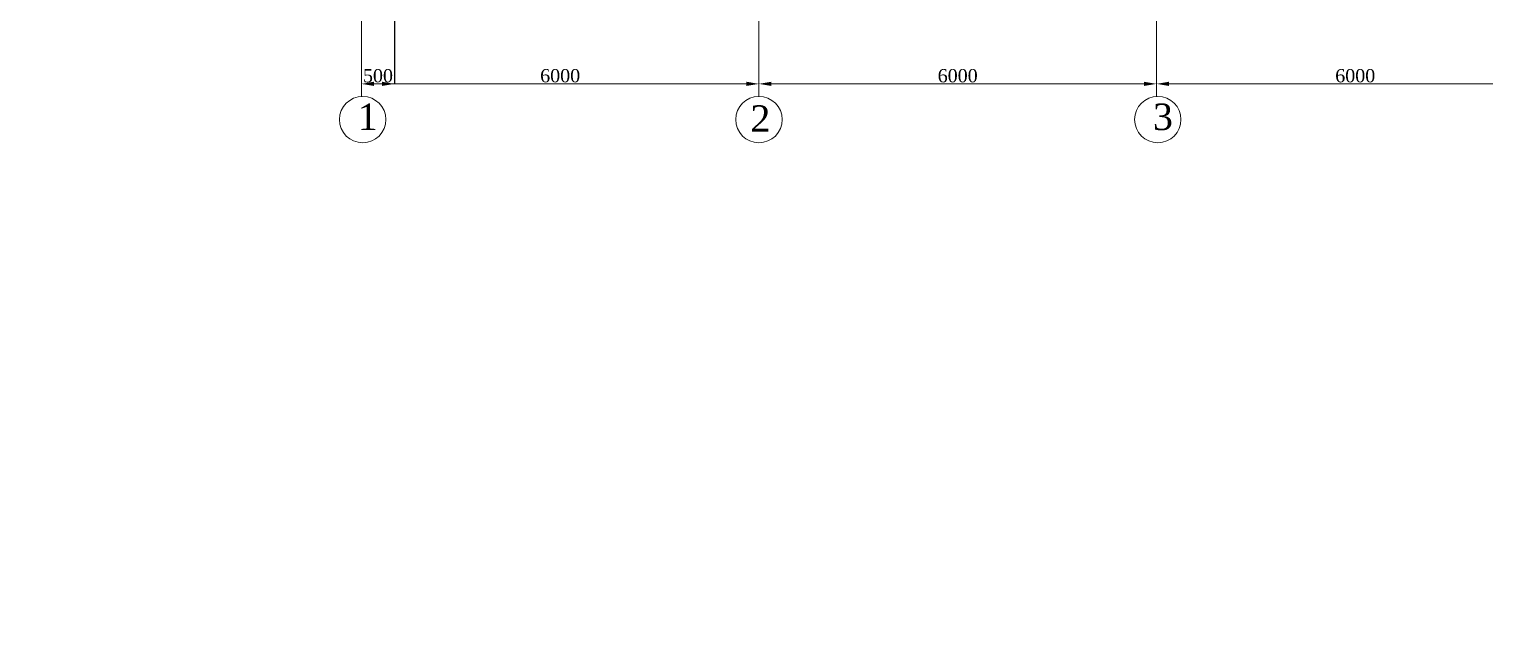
# Model space of a CAD drawing. Header units: inches. Extents: x -4475333 to 345677417, y -211198149 to 2125895.
# Drawn here: x -1977735 to -1955763, y 844988 to 854230 of the extents above; entities that cross this region are included whole.
import ezdxf

# ---------------------------------------------------------------- set-up
doc = ezdxf.new("R2010")
doc.units = ezdxf.units.IN
doc.header["$LTSCALE"] = 150
doc.header["$MEASUREMENT"] = 0
for name, color, linetype in [('duongtamchamgach', 50, 'Continuous'), ('MATCAT', 132, 'Continuous'), ('NET NHAP', 7, 'Continuous'), ('Thiet bi', 7, 'Continuous')]:
    doc.layers.add(name, color=color, linetype=linetype)
doc.layers.add('KHUNG BVE', color=7, linetype='Continuous', lineweight=0)
doc.styles.add('1', font='times.ttf')
doc.styles.get("Standard").update_dxf_attribs({"font": 'times.ttf', "height": 100})
doc.dimstyles.new('75', dxfattribs={"dimtxt": 200, "dimasz": 188, "dimexe": 94, "dimexo": 47, "dimgap": 20, "dimtad": 1, "dimtoh": 1, "dimdec": 0, "dimtxsty": '1', "dimcen": 2.5, "dimclrt": 256, "dimadec": 0, "dimazin": 0, "dimtfac": 1, "dimtdec": 0, "dimtix": 1, "dimtmove": 0, "dimatfit": 2, "dimfxl": 1, "dimlwd": 9, "dimlwe": 9, "dimarcsym": 0})

# ---------------------------------------------------------------- blocks, each defined once
blk = doc.blocks.new('*D233')
at = {"layer": 'Defpoints', "color": 0, "lineweight": 0, "ltscale": 3, "transparency": 16777216}
for p in [(-1972720, 853402), (-1966720, 853402), (-1966720, 853402)]:
    blk.add_point(p, dxfattribs=at)
at = {"layer": 'NET NHAP', "color": 0, "lineweight": 9, "ltscale": 3, "transparency": 16777216}
for p, q in [((-1972720, 853449), (-1972720, 853496)), ((-1972532, 853402), (-1966908, 853402)), ((-1966720, 853449), (-1966720, 853496))]:
    blk.add_line(p, q, dxfattribs=at)
at = {"layer": 'NET NHAP', "color": 0, "lineweight": 0, "ltscale": 3, "transparency": 16777216}
for points in [[(-1972532, 853434), (-1972532, 853371), (-1972720, 853402)], [(-1966908, 853434), (-1966908, 853371), (-1966720, 853402)]]:
    blk.add_solid(points, dxfattribs=at)
at = {"layer": 'NET NHAP', "lineweight": 13, "ltscale": 3, "transparency": 16777216, "insert": (-1969720, 853524), "char_height": 200, "attachment_point": 5, "style": '1'}
blk.add_mtext('6000', dxfattribs=at)
blk = doc.blocks.new('*D234')
at = {"layer": 'Defpoints', "color": 0, "lineweight": 0, "ltscale": 3, "transparency": 16777216}
for p in [(-1966720, 853402), (-1960720, 853402), (-1960720, 853402)]:
    blk.add_point(p, dxfattribs=at)
at = {"layer": 'NET NHAP', "color": 0, "lineweight": 9, "ltscale": 3, "transparency": 16777216}
for p, q in [((-1966720, 853449), (-1966720, 853496)), ((-1966532, 853402), (-1960908, 853402)), ((-1960720, 853449), (-1960720, 853496))]:
    blk.add_line(p, q, dxfattribs=at)
at = {"layer": 'NET NHAP', "color": 0, "lineweight": 0, "ltscale": 3, "transparency": 16777216}
for points in [[(-1966532, 853434), (-1966532, 853371), (-1966720, 853402)], [(-1960908, 853434), (-1960908, 853371), (-1960720, 853402)]]:
    blk.add_solid(points, dxfattribs=at)
at = {"layer": 'NET NHAP', "lineweight": 13, "ltscale": 3, "transparency": 16777216, "insert": (-1963720, 853524), "char_height": 200, "attachment_point": 5, "style": '1'}
blk.add_mtext('6000', dxfattribs=at)
blk = doc.blocks.new('*D235')
at = {"layer": 'Defpoints', "color": 0, "lineweight": 0, "ltscale": 3, "transparency": 16777216}
for p in [(-1960720, 853402), (-1954720, 853402), (-1954720, 853402)]:
    blk.add_point(p, dxfattribs=at)
at = {"layer": 'NET NHAP', "color": 0, "lineweight": 9, "ltscale": 3, "transparency": 16777216}
for p, q in [((-1960532, 853402), (-1954908, 853402)), ((-1954720, 853449), (-1954720, 853496)), ((-1960720, 853355), (-1960720, 853308))]:
    blk.add_line(p, q, dxfattribs=at)
at = {"layer": 'NET NHAP', "color": 0, "lineweight": 0, "ltscale": 3, "transparency": 16777216}
for points in [[(-1960532, 853434), (-1960532, 853371), (-1960720, 853402)], [(-1954908, 853434), (-1954908, 853371), (-1954720, 853402)]]:
    blk.add_solid(points, dxfattribs=at)
at = {"layer": 'NET NHAP', "lineweight": 13, "ltscale": 3, "transparency": 16777216, "insert": (-1957720, 853524), "char_height": 200, "attachment_point": 5, "style": '1'}
blk.add_mtext('6000', dxfattribs=at)
blk = doc.blocks.new('*D244')
at = {"layer": 'Defpoints', "color": 0, "lineweight": 0, "ltscale": 3, "transparency": 16777216}
for p in [(-1972720, 853402), (-1972220, 853402), (-1972220, 853402)]:
    blk.add_point(p, dxfattribs=at)
at = {"layer": 'NET NHAP', "color": 0, "lineweight": 9, "ltscale": 3, "transparency": 16777216}
for p, q in [((-1972720, 853449), (-1972720, 853496)), ((-1972532, 853402), (-1972408, 853402)), ((-1972220, 853449), (-1972220, 853496))]:
    blk.add_line(p, q, dxfattribs=at)
at = {"layer": 'NET NHAP', "color": 0, "lineweight": 0, "ltscale": 3, "transparency": 16777216}
for points in [[(-1972532, 853434), (-1972532, 853371), (-1972720, 853402)], [(-1972408, 853434), (-1972408, 853371), (-1972220, 853402)]]:
    blk.add_solid(points, dxfattribs=at)
at = {"layer": 'NET NHAP', "lineweight": 13, "ltscale": 3, "transparency": 16777216, "insert": (-1972470, 853524), "char_height": 200, "attachment_point": 5, "style": '1'}
blk.add_mtext('500', dxfattribs=at)

msp = doc.modelspace()

# ---------------------------------------------------------------- linework, layer by layer
at = {"layer": 'duongtamchamgach', "linetype": 'Continuous', "lineweight": -2, "ltscale": 10}
msp.add_line((-1972219.7, 855341.5), (-1972219.7, 853402.2), dxfattribs=at)
at = {"layer": 'KHUNG BVE', "lineweight": 0}
msp.add_circle((-1916098.2, 889715.1), 188435.9, dxfattribs=at)
at = {"layer": 'MATCAT', "color": 3, "lineweight": 13, "ltscale": 3}
for p, q in [((-1972719.7, 853402.2), (-1972719.7, 854491.7)), ((-1966719.5, 853402.2), (-1966719.5, 854491.7)), ((-1966719.5, 853402.2), (-1966719.5, 854491.7)), ((-1960719.5, 853401.7), (-1960719.5, 854491.7))]:
    msp.add_line(p, q, dxfattribs=at)
at = {"layer": 'Thiet bi', "color": 2, "linetype": 'ByBlock', "lineweight": 18, "ltscale": 10}
for p, q in [((-1972719.7, 853212.2), (-1972719.7, 853402.2)), ((-1966719.5, 853212.2), (-1966719.5, 853402.2)), ((-1966719.5, 853212.2), (-1966719.5, 853402.2)), ((-1960719.5, 853212.2), (-1960719.5, 853402.2))]:
    msp.add_line(p, q, dxfattribs=at)
for centre in [(-1972700.5, 852862.1), (-1966719.5, 852862.1), (-1960700.4, 852862.1)]:
    msp.add_circle(centre, 350.1, dxfattribs=at)

# ---------------------------------------------------------------- texts
at = {"layer": 'Thiet bi', "color": 2, "linetype": 'ByBlock', "lineweight": 18, "ltscale": 10, "char_height": 400, "width": 247.603, "attachment_point": 1}
for s, insert in [('1', (-1972774.3, 853104.9)), ('2', (-1966849.4, 853078.5)), ('3', (-1960774.1, 853104.9))]:
    msp.add_mtext(s, dxfattribs=dict(at, insert=insert))

# ---------------------------------------------------------------- dimensions: what is measured, and where the dimension line sits
at = {"layer": 'NET NHAP', "color": 0, "lineweight": 13, "ltscale": 3}
for base, p1, p2, picture, middle in [((-1966719.5, 853402.2), (-1972719.7, 853402.2), (-1966719.5, 853402.2), '*D233', (-1969719.6, 853523.9)), ((-1972219.7, 853402.2), (-1972719.7, 853402.2), (-1972219.7, 853402.2), '*D244', (-1972469.7, 853523.9)), ((-1960719.5, 853402.2), (-1966719.5, 853402.2), (-1960719.5, 853401.7), '*D234', (-1963719.5, 853523.9)), ((-1954719.5, 853402.2), (-1960719.5, 853402.2), (-1954719.5, 853402.2), '*D235', (-1957719.5, 853523.9))]:
    dim = msp.add_linear_dim(base=base, p1=p1, p2=p2, dimstyle='75', dxfattribs=at)
    dim.commit()
    dim.dimension.update_dxf_attribs({"geometry": picture, "text_midpoint": middle})

doc.saveas('drawing.dxf')
